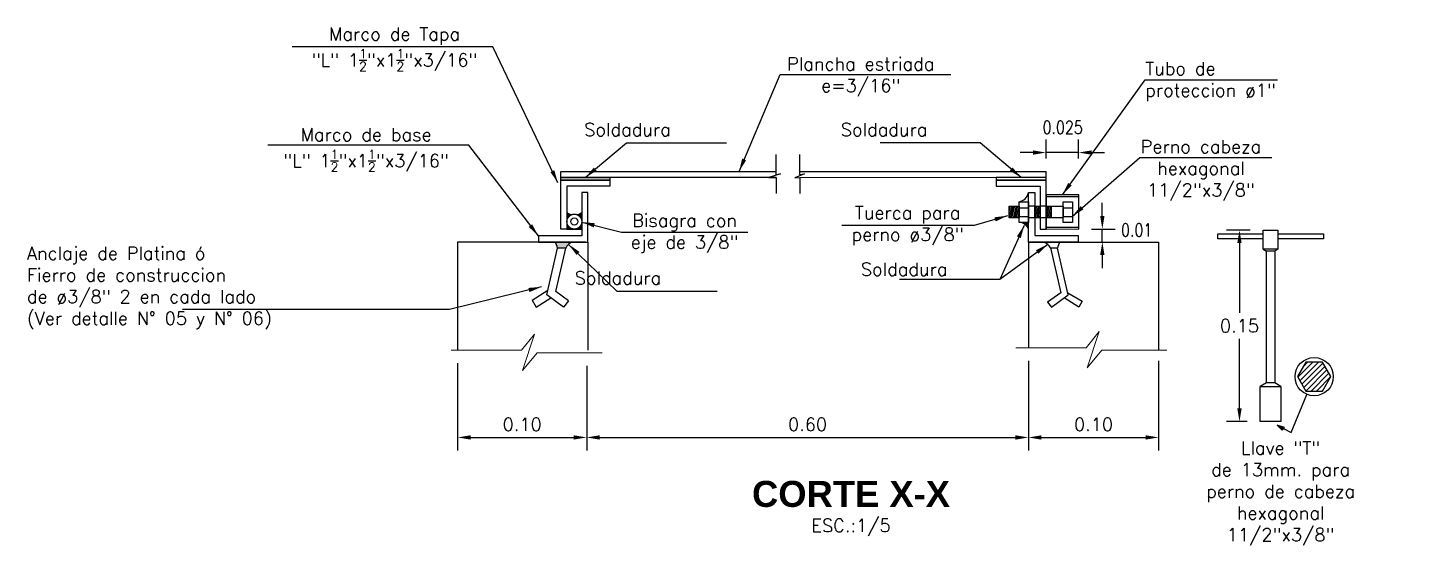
# Model space of a CAD drawing. Header units: metres. Extents: x -90 to 2507, y -28 to 972.
# Drawn here: x 169.702 to 170.759, y 190.018 to 190.416 of the extents above; entities that cross this region are included whole.
import ezdxf
from ezdxf.enums import TextEntityAlignment as Align

# ---------------------------------------------------------------- set-up
doc = ezdxf.new("R2010")
doc.units = ezdxf.units.M
doc.linetypes.add('HIDDEN2', pattern=[0.1875, 0.125, -0.0625])
for name, color, linetype in [('ACHURADOS', 254, 'Continuous'), ('G-acotado', 8, 'Continuous'), ('G-textos-notas', 7, 'Continuous'), ('G-textos-titulos', 4, 'Continuous'), ('S - VALVULA COMPUERTA', 2, 'Continuous')]:
    doc.layers.add(name, color=color, linetype=linetype)
doc.layers.add('DETALLES', color=40, linetype='Continuous', lineweight=9)
doc.styles.add('01COTAS', font='romans.shx')
doc.styles.add('5-NOTAS', font='romans.shx', dxfattribs={"height": 0.01})
doc.styles.add('5-TITULO', font='arialbd.ttf', dxfattribs={"height": 0.02})
doc.dimstyles.new('DIM-5-CORTE', dxfattribs={"dimscale": 0.005, "dimtxt": 2, "dimasz": 2, "dimexe": 2, "dimexo": 2, "dimgap": 1, "dimtad": 1, "dimtih": 1, "dimtoh": 1, "dimdsep": 46, "dimtxsty": '01COTAS', "dimcen": 25, "dimclrd": 9, "dimclre": 9, "dimclrt": 7, "dimadec": 0, "dimazin": 0, "dimtfac": 1, "dimtmove": 2, "dimatfit": 3, "dimfxl": 1, "dimtolj": 1, "dimtzin": 0, "dimarcsym": 0})
pattern_1 = [(0, (0, 0), (0, 6.985), [5.08, -1.905]), (90, (0, 0), (-6.985, 4.277078946022131e-16), [5.08, -1.905])]

# ---------------------------------------------------------------- blocks, each defined once
blk = doc.blocks.new('*D518')
at = {"layer": 'Defpoints', "color": 0, "transparency": 16777216}
for p in [(170.0327998263976, 190.1682703176974), (170.1319523063294, 190.1663309191685), (170.1319523063294, 190.1012647915765)]:
    blk.add_point(p, dxfattribs=at)
at = {"layer": 'G-acotado', "color": 9, "lineweight": -2, "transparency": 16777216}
for p, q in [((170.0327998263976, 190.1582703176974), (170.0327998263976, 190.0912647915765)), ((170.1319523063294, 190.1563309191685), (170.1319523063294, 190.0912647915765)), ((170.0427998263976, 190.1012647915765), (170.1219523063294, 190.1012647915765))]:
    blk.add_line(p, q, dxfattribs=at)
at = {"layer": 'G-acotado', "color": 9, "transparency": 16777216}
for points in [[(170.0427998263976, 190.1029314582432), (170.0427998263976, 190.0995981249099), (170.0327998263976, 190.1012647915765)], [(170.1219523063294, 190.1029314582432), (170.1219523063294, 190.0995981249099), (170.1319523063294, 190.1012647915765)]]:
    blk.add_solid(points, dxfattribs=at)
at = {"layer": 'G-acotado', "color": 7, "transparency": 16777216, "insert": (170.0823760663635, 190.1112647915765), "char_height": 0.01, "attachment_point": 5, "style": '01COTAS'}
blk.add_mtext('\\A1;0.10', dxfattribs=at)
blk = doc.blocks.new('*D519')
at = {"layer": 'Defpoints', "color": 0, "transparency": 16777216}
for p in [(170.1319523063294, 190.1663309191685), (170.4713939379223, 190.1702097162263), (170.4713939379223, 190.1012647915765)]:
    blk.add_point(p, dxfattribs=at)
at = {"layer": 'G-acotado', "color": 9, "lineweight": -2, "transparency": 16777216}
for p, q in [((170.1319523063294, 190.1563309191685), (170.1319523063294, 190.0912647915765)), ((170.4713939379223, 190.1602097162263), (170.4713939379223, 190.0912647915765)), ((170.1419523063294, 190.1012647915765), (170.4613939379223, 190.1012647915765))]:
    blk.add_line(p, q, dxfattribs=at)
at = {"layer": 'G-acotado', "color": 9, "transparency": 16777216}
for points in [[(170.1419523063294, 190.1029314582432), (170.1419523063294, 190.0995981249099), (170.1319523063294, 190.1012647915765)], [(170.4613939379223, 190.1029314582432), (170.4613939379223, 190.0995981249099), (170.4713939379223, 190.1012647915765)]]:
    blk.add_solid(points, dxfattribs=at)
at = {"layer": 'G-acotado', "color": 7, "transparency": 16777216, "insert": (170.3016731221258, 190.1112647915765), "char_height": 0.01, "attachment_point": 5, "style": '01COTAS'}
blk.add_mtext('\\A1;0.60', dxfattribs=at)
blk = doc.blocks.new('*D520')
at = {"layer": 'Defpoints', "color": 0, "transparency": 16777216}
for p in [(170.4713939379223, 190.1702097162263), (170.5713939379223, 190.1702097162263), (170.5713939379223, 190.1012647915765)]:
    blk.add_point(p, dxfattribs=at)
at = {"layer": 'G-acotado', "color": 9, "lineweight": -2, "transparency": 16777216}
for p, q in [((170.4713939379223, 190.1602097162263), (170.4713939379223, 190.0912647915765)), ((170.5713939379223, 190.1602097162263), (170.5713939379223, 190.0912647915765)), ((170.4813939379223, 190.1012647915765), (170.5613939379223, 190.1012647915765))]:
    blk.add_line(p, q, dxfattribs=at)
at = {"layer": 'G-acotado', "color": 9, "transparency": 16777216}
for points in [[(170.4813939379223, 190.1029314582432), (170.4813939379223, 190.0995981249099), (170.4713939379223, 190.1012647915765)], [(170.5613939379223, 190.1029314582432), (170.5613939379223, 190.0995981249099), (170.5713939379223, 190.1012647915765)]]:
    blk.add_solid(points, dxfattribs=at)
at = {"layer": 'G-acotado', "color": 7, "transparency": 16777216, "insert": (170.5213939379223, 190.1112647915765), "char_height": 0.01, "attachment_point": 5, "style": '01COTAS'}
blk.add_mtext('\\A1;0.10', dxfattribs=at)
blk = doc.blocks.new('*D252')
at = {"layer": 'Defpoints', "color": 0, "transparency": 16777216}
for p in [(170.4849462802027, 190.3202688966196), (170.4849462802027, 190.3057430716428), (170.5098747048711, 190.3057238802021)]:
    blk.add_point(p, dxfattribs=at)
at = {"layer": 'G-acotado', "color": 9, "lineweight": -2, "transparency": 16777216}
for p, q in [((170.4849462802027, 190.3157430716428), (170.4849462802027, 190.3302688966196)), ((170.5098747048711, 190.3157238802021), (170.5098747048711, 190.3302688966196)), ((170.4749462802027, 190.3202688966196), (170.4649462802027, 190.3202688966196)), ((170.5098747048711, 190.3202688966196), (170.4849462802027, 190.3202688966196)), ((170.5198747048711, 190.3202688966196), (170.5298747048711, 190.3202688966196))]:
    blk.add_line(p, q, dxfattribs=at)
at = {"layer": 'G-acotado', "color": 9, "transparency": 16777216}
for points in [[(170.4749462802027, 190.3219355632863), (170.4749462802027, 190.3186022299529), (170.4849462802027, 190.3202688966196)], [(170.5198747048711, 190.3219355632863), (170.5198747048711, 190.3186022299529), (170.5098747048711, 190.3202688966196)]]:
    blk.add_solid(points, dxfattribs=at)
at = {"layer": 'G-acotado', "color": 7, "transparency": 16777216, "insert": (170.497655264249, 190.3396211861007), "char_height": 0.01, "attachment_point": 5, "style": '01COTAS'}
blk.add_mtext('\\A1;{\\W0.8;0.025}', dxfattribs=at)
blk = doc.blocks.new('*D253')
at = {"layer": 'Defpoints', "color": 0, "transparency": 16777216}
for p in [(170.5098747048712, 190.2615062174936), (170.5281212654922, 190.2615062174936), (170.5094099198604, 190.2515062174936)]:
    blk.add_point(p, dxfattribs=at)
at = {"layer": 'G-acotado', "color": 9, "lineweight": -2, "transparency": 16777216}
for p, q in [((170.5281212654922, 190.2715062174936), (170.5281212654922, 190.2815062174936)), ((170.5198747048711, 190.2615062174936), (170.5381212654922, 190.2615062174936)), ((170.5281212654922, 190.2515062174936), (170.5281212654922, 190.2615062174936)), ((170.5194099198604, 190.2515062174936), (170.5381212654922, 190.2515062174936)), ((170.5281212654922, 190.2415062174937), (170.5281212654922, 190.2315062174936))]:
    blk.add_line(p, q, dxfattribs=at)
at = {"layer": 'G-acotado', "color": 9, "transparency": 16777216}
for points in [[(170.5264545988256, 190.2715062174936), (170.5297879321589, 190.2715062174936), (170.5281212654922, 190.2615062174936)], [(170.5264545988256, 190.2415062174937), (170.5297879321589, 190.2415062174937), (170.5281212654922, 190.2515062174936)]]:
    blk.add_solid(points, dxfattribs=at)
at = {"layer": 'G-acotado', "color": 7, "transparency": 16777216, "insert": (170.5545328833983, 190.2606814623994), "char_height": 0.01, "attachment_point": 5, "style": '01COTAS'}
blk.add_mtext('\\A1;{\\W0.8;0.01}', dxfattribs=at)
blk = doc.blocks.new('*D540')
at = {"layer": 'Defpoints', "color": 0, "transparency": 16777216}
for p in [(170.6517221959976, 190.2606293519775), (170.6335256583243, 190.1135229728359), (170.6494517243268, 190.1135229728359)]:
    blk.add_point(p, dxfattribs=at)
at = {"layer": 'G-acotado', "color": 9, "lineweight": -2, "transparency": 16777216}
for p, q in [((170.6417221959976, 190.2606293519775), (170.6235256583244, 190.2606293519775)), ((170.6335256583243, 190.2506293519775), (170.6335256583243, 190.1970761624067)), ((170.6335256583243, 190.1235229728359), (170.6335256583243, 190.1770761624067)), ((170.6394517243268, 190.1135229728359), (170.6235256583244, 190.1135229728359))]:
    blk.add_line(p, q, dxfattribs=at)
at = {"layer": 'G-acotado', "color": 9, "transparency": 16777216}
for points in [[(170.6318589916577, 190.2506293519775), (170.635192324991, 190.2506293519775), (170.6335256583243, 190.2606293519775)], [(170.6318589916577, 190.1235229728359), (170.635192324991, 190.1235229728359), (170.6335256583243, 190.1135229728359)]]:
    blk.add_solid(points, dxfattribs=at)
at = {"layer": 'G-acotado', "color": 7, "transparency": 16777216, "insert": (170.6335256583243, 190.1870761624066), "char_height": 0.01, "attachment_point": 5, "style": '01COTAS'}
blk.add_mtext('\\A1;0.15', dxfattribs=at)

msp = doc.modelspace()

# ---------------------------------------------------------------- hatches: boundary and pattern name
h = msp.add_hatch()
h.set_pattern_fill('ANGLE', color=254)
h.set_pattern_definition(pattern_1)
h.paths.add_polyline_path([(170.149698754411, 190.3010430716428), (170.1120756744112, 190.3010430716428), (170.1120756744112, 190.2990135552773), (170.149698754411, 190.2990135552773)])
h = msp.add_hatch()
h.set_pattern_fill('ANGLE', color=254)
h.set_pattern_definition(pattern_1)
h.paths.add_polyline_path([(170.4850422374094, 190.2990135552773), (170.4850422374094, 190.3010430716428), (170.4465871424684, 190.3010430716428), (170.4465871424684, 190.2990135552773)])
h = msp.add_hatch()
h.set_pattern_fill('ANGLE', color=254)
h.set_pattern_definition(pattern_1)
h.paths.add_polyline_path([(170.7343565187896, 190.2824632715842), (170.7271847176961, 190.2824632715835, 0.3013963942903881), (170.7343565187904, 190.2893124129652)])
h = msp.add_hatch()
h.set_pattern_fill('ANGLE', color=254)
h.set_pattern_definition(pattern_1)
h.paths.add_polyline_path([(170.7343565187896, 190.2665919494818), (170.7271847176961, 190.2665919494826, -0.3013963942903881), (170.7343565187904, 190.2597428081008)])
h = msp.add_hatch()
h.set_pattern_fill('ANGLE', color=254)
h.set_pattern_definition(pattern_1)
h.paths.add_polyline_path([(170.7587705768179, 190.2515062174936), (170.7462241792382, 190.2515062174936, -0.1873044745397809), (170.7511751684058, 190.2469874533544), (170.751204589225, 190.2468616147469), (170.7567733732377, 190.2468616147469, -0.2014698962613315)])
h = msp.add_hatch()
h.set_pattern_fill('ANSI31', color=8, scale=0.0009255340304455729)
h.set_pattern_definition([(44.99999999999999, (-145.2198712128728, -161.8019858645152), (-0.002077883160541665, 0.002077883160541665), [])])
h.paths.add_polyline_path([(170.7037851438549, 190.1480045713814), (170.6973489299241, 190.159152420918), (170.6844765020625, 190.159152420918), (170.6780402881316, 190.1480045713814), (170.6844765020624, 190.1368567218448), (170.6973489299241, 190.1368567218448)])
h = msp.add_hatch(color=8)
h.dxf.hatch_style = 1
h.paths.add_polyline_path([(170.668102906305, 190.1090355465979), (170.6623919376746, 190.1108381306522), (170.6664034822256, 190.1069456136491)])
at = {"layer": 'ACHURADOS'}
h = msp.add_hatch(color=254, dxfattribs=at)
edge = h.paths.add_edge_path()
edge.add_arc((170.1242599583867, 190.2777614724812), 0.005179175891903727, 270.5913194734467, 318.1282512843401, ccw=False)
edge.add_arc((170.1224396369122, 190.2672028867015), 0.005696669207769082, -2.8585986910911743e-09, 70.79651134945948, ccw=False)
edge.add_line((170.1281363061199, 190.2672028867013), (170.1281165838032, 190.2743045514066))
edge = h.paths.add_edge_path()
edge.add_arc((170.1224396369123, 190.2672028867013), 0.005696669207679861, -90, 0, ccw=False)
edge.add_line((170.1224396369123, 190.2615062174936), (170.1281305305522, 190.2615062111998))
edge.add_line((170.1281305305522, 190.2615062111998), (170.12813630612, 190.2672028867013))
edge = h.paths.add_edge_path()
edge.add_line((170.1167429677046, 190.2672028867013), (170.1167429677046, 190.2615062174936))
edge.add_line((170.1167429677046, 190.2615062174936), (170.1224396369123, 190.2615062174936))
edge.add_arc((170.1224396369123, 190.2672028867013), 0.005696669207679861, 180, 270, ccw=False)
edge = h.paths.add_edge_path()
edge.add_arc((170.1206386934779, 190.2778487326368), 0.005266663796955458, 222.2945447855225, 269.20767562513765, ccw=False)
edge.add_line((170.1167429677046, 190.2743045728986), (170.1167429677046, 190.2672028867013))
edge.add_arc((170.1224396369123, 190.2672028867016), 0.005696669207708283, 109.20348865009461, 180.0000000031444, ccw=False)
h = msp.add_hatch(dxfattribs=at)
h.set_pattern_fill('ANSI31', color=1, scale=0.0003393918355702268, angle=30, style=0)
h.set_pattern_definition([(74.99999999999999, (-5140.84620284795, -3828.178471952014), (-0.001040851801988368, 0.0002788953997832623), [])])
h.paths.add_polyline_path([(170.4642221368281, 190.2701231747144), (170.4642221368281, 190.2789320463517), (170.4565488216234, 190.2789320463517), (170.4565488216234, 190.2701231747144)])
h = msp.add_hatch(dxfattribs=at)
h.set_pattern_fill('ANSI31', color=1, scale=0.0003393918355702268, angle=30, style=0)
h.set_pattern_definition([(74.99999999999999, (-5140.846070411021, -3828.178471952014), (-0.001040851801988368, 0.0002788953997832623), [])])
h.paths.add_polyline_path([(170.4804746743384, 190.2789320463517), (170.476189895129, 190.2789320463517), (170.476189895129, 190.2701231747144), (170.4804746743384, 190.2701231747144)])
h = msp.add_hatch(dxfattribs=at)
h.set_pattern_fill('ANSI31', color=1, scale=0.0003393918355702268, angle=30, style=0)
h.set_pattern_definition([(74.99999999999999, (-5140.846389215072, -3828.178471952014), (-0.001040851801988368, 0.0002788953997832623), [])])
h.paths.add_polyline_path([(170.4887531287419, 190.2789320463517), (170.4850422374094, 190.2789320463517), (170.4850422374086, 190.2701231747144), (170.4887531287419, 190.2701231747144)])
msp.add_hatch(color=256, dxfattribs=at).paths.add_polyline_path([(170.4713939379223, 190.2597428080977), (170.4713939379223, 190.2665919494826), (170.4642221368281, 190.2665919494826, -0.3013963943761175)])
h = msp.add_hatch(color=254, dxfattribs=at)
edge = h.paths.add_edge_path()
edge.add_line((170.1212942077773, 190.2515062174936), (170.1074077441068, 190.2515062174936))
edge.add_arc((170.1028768873388, 190.2468062198926), 0.006528295374933711, 0.48618042922157656, 46.04973723078672, ccw=False)
edge.add_line((170.1094049476872, 190.2468616147469), (170.1158229409252, 190.2468036041351))
edge.add_arc((170.1241181476398, 190.2426866118651), 0.009260673830215749, 107.75448913711881, 153.6043453203513, ccw=False)

# ---------------------------------------------------------------- linework, layer by layer
at = {"color": 1}
for points in [[(170.2771581306327, 190.3188444367922), (170.2771581306327, 190.3034044370121), (170.2809812842651, 190.3039128507667), (170.2719988178537, 190.3010430716428), (170.2774152886679, 190.3010430716428), (170.2774152886679, 190.2888210601444)], [(170.2954274025516, 190.3188444367922), (170.2954274025516, 190.3034044370121), (170.2992505561841, 190.3039128507667), (170.2917770336156, 190.3008525172012), (170.2956845605868, 190.3010430716428), (170.2956845605868, 190.2888210601444)]]:
    msp.add_lwpolyline(points, dxfattribs=at)
for points in [[(170.149698754411, 190.2990135552773), (170.1120756744111, 190.2990135552773), (170.1120756744111, 190.3010430716428), (170.149698754411, 190.3010430716428)], [(170.4850422374094, 190.3010430716428), (170.4465871424684, 190.3010430716428), (170.4465871424684, 190.2990135552773), (170.4850422374094, 190.2990135552773)], [(170.6517221959975, 190.2606293519774), (170.6630745543515, 190.2606293519774), (170.6630745543515, 190.2459045542721), (170.6517221959975, 190.2459045542721)], [(170.7037851438549, 190.1480045713814), (170.6973489299241, 190.159152420918), (170.6844765020625, 190.159152420918), (170.6780402881316, 190.1480045713814), (170.6844765020624, 190.1368567218448), (170.6973489299241, 190.1368567218448)], [(170.6494517243267, 190.1404859324348), (170.6653450260222, 190.1404859324348), (170.6653450260222, 190.1135229728359), (170.6494517243267, 190.1135229728359)]]:
    msp.add_lwpolyline(points, close=True)
for points in [[(170.6517221959975, 190.2538287962394), (170.6168526290608, 190.2538287962394), (170.6168526290608, 190.2579063747308), (170.6517221959975, 190.2579063747308)], [(170.6630745543515, 190.2579063747308), (170.6979441212882, 190.2579063747308), (170.6979441212882, 190.2538287962394), (170.6630745543515, 190.2538287962394)], [(170.1158229409252, 190.2468036041351), (170.1094049476872, 190.2468616147469)], [(170.1158229409252, 190.2468036041351), (170.109404947687, 190.2468616147469)], [(170.4938107923696, 190.2468616147469), (170.4882125875376, 190.2468616147469)], [(170.6517221959975, 190.2459045542721), (170.6542208646456, 190.244539434122)], [(170.6605758857033, 190.244539434122), (170.6605758857033, 190.1431505137815), (170.6542208646457, 190.1431505137815), (170.6542208646457, 190.2445394341219)], [(170.6605758857033, 190.244539434122), (170.6542208646457, 190.2445394341219)], [(170.6630745543515, 190.2459045542721), (170.6605758857033, 190.244539434122)], [(170.6542208646457, 190.1431505137815), (170.6494517243267, 190.1404859324348)], [(170.6653450260222, 190.1404859324348), (170.6605758857033, 190.1431505137815)], [(170.6623919376747, 190.1108381306522), (170.6732061421868, 190.1050237581564), (170.6853096411251, 190.1344037066952)], [(170.668102906305, 190.1090355465979), (170.6623919376746, 190.1108381306522), (170.6664034822256, 190.1069456136491), (170.668102906305, 190.1090355465979)]]:
    msp.add_lwpolyline(points)
msp.add_circle((170.6909127159933, 190.1480045713814), 0.01470979157536207)
at = {"layer": 'ACHURADOS', "color": 1}
for p, q in [((170.4850422374094, 190.2865126657364), (170.5099706620778, 190.2864934742957)), ((170.4887531287411, 190.2789320463517), (170.4887531287411, 190.2701231747144)), ((170.4850422374094, 190.2628112355121), (170.5099706620778, 190.2627920440714))]:
    msp.add_line(p, q, dxfattribs=at)
at = {"layer": 'ACHURADOS', "color": 7}
for p, q in [((170.4642221368281, 190.2778189427466), (170.4713939379223, 190.2778189427466)), ((170.4979454307752, 190.2778189427466), (170.5051172318695, 190.2778189427466)), ((170.4642221368281, 190.2712362783195), (170.4713939379223, 190.2712362783195)), ((170.4850422374094, 190.2701231747144), (170.480565084254, 190.2701231747144)), ((170.4979454307752, 190.2712362783195), (170.5051172318695, 190.2712362783195)), ((170.1013146348834, 190.2107867010416), (170.109404947687, 190.2468616147461)), ((170.1083048039295, 190.2133949052524), (170.1158229409252, 190.2468036041351)), ((170.0900858071511, 190.2067389227615), (170.1021473013861, 190.214499582479)), ((170.093225511948, 190.2013271154371), (170.1044043964204, 190.2085198824957)), ((170.1141157066545, 190.2013364537433), (170.1013146348834, 190.2107867010416)), ((170.1179302677417, 190.206289014823), (170.1083048039295, 190.2133949052524)), ((170.0900858071511, 190.2067389227615), (170.093225511948, 190.2013271154371)), ((170.1179302677417, 190.206289014823), (170.1141157066545, 190.2013364537433))]:
    msp.add_line(p, q, dxfattribs=at)
at = {"layer": 'ACHURADOS', "linetype": 'HIDDEN2'}
for p, q in [((170.476189895129, 190.2789320463517), (170.4713939379223, 190.2789320463517)), ((170.4850422374094, 190.2789320463517), (170.480565084254, 190.2789320463517)), ((170.476189895129, 190.2701231747144), (170.4713939379223, 190.2701231747144))]:
    msp.add_line(p, q, dxfattribs=at)
at = {"layer": 'ACHURADOS'}
msp.add_line((170.1167429677046, 190.2615062174936), (170.1280998263976, 190.2615062174936), dxfattribs=at)
at = {"layer": 'ACHURADOS', "color": 7}
for points in [[(170.4850422374094, 190.3010430716428), (170.4850422374094, 190.3057430716428)], [(170.4850422374094, 190.2616021747003), (170.4850422374094, 190.2990135552773), (170.4465871424684, 190.2990135552773), (170.4465871424684, 190.2943135552773), (170.4803422374093, 190.2943135552773), (170.4803422374093, 190.2615062174936), (170.4850422374094, 190.2615062174936)], [(170.0949090230403, 190.2515062174936), (170.1327998263976, 190.2515062174936), (170.1327998263976, 190.2896821121078), (170.1280998263976, 190.2896821121078), (170.1281363061199, 190.2562062174936), (170.0948130658336, 190.2562062174936), (170.0948130658336, 190.2515062174936)], [(170.5094099198604, 190.2515062174936), (170.4713939379223, 190.2515062174936), (170.4713939379223, 190.2896821121078), (170.476189895129, 190.2896821121078), (170.476189895129, 190.2563925846159), (170.5095058770671, 190.2563925846159), (170.5095058770671, 190.2515062174936)], [(170.488212587538, 190.2469874533532), (170.4962903770943, 190.2124371650085), (170.4861289257549, 190.2051939334797), (170.4891000334021, 190.2013364537433), (170.5019011051733, 190.2107867010416), (170.4938107923696, 190.2468616147461)], [(170.5015300693001, 190.2124411595804), (170.5127403442782, 190.2060674014807), (170.5099902281085, 190.2013271154371), (170.4988113436362, 190.2085198824957)]]:
    msp.add_lwpolyline(points, dxfattribs=at)
for points in [[(170.1120429677046, 190.2615062174936), (170.1120429677046, 190.2990135552773), (170.149698754411, 190.2990135552773), (170.149698754411, 190.2943135552773), (170.1167429677046, 190.2943135552773), (170.1167429677046, 190.2615062174936)], [(170.4642221368281, 190.2665919494826), (170.4642221368281, 190.2824632715835), (170.4713939379223, 190.2824632715835), (170.4713939379223, 190.2665919494826)], [(170.4850422374094, 190.2877984923142), (170.4850422374094, 190.2615254089343), (170.5099706620778, 190.2615062174936), (170.5099706620778, 190.2877793008735)], [(170.4979454307752, 190.2665919494826), (170.4979454307752, 190.2824632715835), (170.5051172318695, 190.2824632715835), (170.5051172318695, 190.2665919494826)], [(170.4642221368281, 190.2789320463517), (170.4642221368281, 190.2701231747144), (170.4565488216234, 190.2701231747144), (170.4565488216234, 190.2789320463517)], [(170.4979454307752, 190.2789320463517), (170.4979454307752, 190.2701231747144), (170.4850422374094, 190.2701231747144), (170.4850422374094, 190.2789320463517)]]:
    msp.add_lwpolyline(points, close=True, dxfattribs=at)
at = {"layer": 'ACHURADOS'}
msp.add_lwpolyline([(170.4803422374093, 190.2789320463517), (170.4803422374093, 190.2701231747144), (170.476189895129, 190.2701231747144), (170.476189895129, 190.2789320463517)], close=True, dxfattribs=at)
at = {"layer": 'ACHURADOS', "color": 2}
for points in [[(170.1309418948332, 190.2515062174936), (170.0327998263976, 190.2515062174936), (170.0327998263976, 190.1682703176974)], [(170.1327998263976, 190.2515062174936), (170.1327998263976, 190.1682703176974)], [(170.4713939379223, 190.2515062174936), (170.4713939379223, 190.1702097162263)], [(170.471489895129, 190.2515062174936), (170.5713939379223, 190.2515062174936), (170.5713939379223, 190.1682703176974)]]:
    msp.add_lwpolyline(points, dxfattribs=at)
at = {"layer": 'ACHURADOS', "color": 7}
for radius in [0.005696669208037841, 0.002761337292760368]:
    msp.add_circle((170.1224396369123, 190.2672028867013), radius, dxfattribs=at)
at = {"layer": 'ACHURADOS'}
for centre, radius, start, end in [((170.4626429400482, 190.2912962648183), 0.008973050314969444, 280.1364674879478, 347.2269369638127), ((170.120646769515, 190.277879126754), 0.005266663796927685, 222.2945447903484, 269.999999983227), ((170.1240891050602, 190.2781388203295), 0.005560773614986153, 272.3117566424727, 316.4078141188695)]:
    msp.add_arc(centre, radius, start, end, dxfattribs=at)
at = {"layer": 'ACHURADOS', "color": 7}
for centre, radius, start, end in [((170.1028768873392, 190.246806219893), 0.00652829537430722, 0.4861804254841608, 46.04973723243216), ((170.1241181476398, 190.2426866118652), 0.009260673830078735, 107.7544891369983, 153.6043453207938), ((170.4799173808241, 190.2428704610825), 0.009260673830078735, 26.39565467920616, 68.83098501791747), ((170.5003388527174, 190.246806219893), 0.00652829537430722, 133.950262767568, 179.5138195745158)]:
    msp.add_arc(centre, radius, start, end, dxfattribs=at)
at = {"layer": 'DETALLES', "color": 1}
for points in [[(170.0278167233508, 190.1682703176974), (170.0817839725423, 190.1682703176974), (170.0918786208479, 190.1806847406288), (170.0825602490117, 190.1527526595244), (170.0938195665385, 190.1663309191685), (170.1439044153151, 190.1663309191685)], [(170.4616293631465, 190.1702097162263), (170.515596612338, 190.1702097162263), (170.5256912606437, 190.1826241391577), (170.5163728888075, 190.1546920580533), (170.5276322063341, 190.1682703176974), (170.5777170551108, 190.1682703176974)]]:
    msp.add_lwpolyline(points, dxfattribs=at)
at = {"layer": 'S - VALVULA COMPUERTA', "color": 7}
for points in [[(170.1120756744111, 190.3010430716428), (170.1120756744111, 190.3057430716428), (170.2771581306327, 190.3057430716428)], [(170.2954274025516, 190.3057430716428), (170.4850422374094, 190.3057430716428)], [(170.2774152886679, 190.3010430716428), (170.1120756744111, 190.3010430716428), (170.1120756744111, 190.3010430716428), (170.1120756744111, 190.3010430716428)], [(170.4850422374094, 190.3010430716428), (170.2956845605868, 190.3008570301351)]]:
    msp.add_lwpolyline(points, dxfattribs=at)

# ---------------------------------------------------------------- texts
at = {"layer": 'G-textos-notas', "style": '5-NOTAS'}
msp.add_text('ESC.:1/5', height=0.01, dxfattribs=at).set_placement((170.3350374720413, 190.032879869681), align=Align.MIDDLE)
at = {"layer": 'G-textos-notas', "char_height": 0.01, "style": '5-NOTAS'}
for s, insert, attachment_point in [('\\A1;Marco de Tapa \\P"L" 1{\\H0.7x;\\S1/2;\\H1.4286x;"x1\\H0.7x;\\S1/2;\\H1.4286x;"\\H0.99998x;x3/16"\\H1x; \\P} ', (169.984292931421, 190.4164123399906), 2), ('Plancha estriada \\Pe=3/16"', (170.3424940346125, 190.3934546776505), 2), ('Tubo de\\Pproteccion ø1"', (170.5611206816361, 190.3898654994612), 1), ('\\A1;Marco de base\\P"L" 1{\\H0.7x;\\S1/2;}"x1{\\H0.7x;\\S1/2;\\H1.4286x;"}x3/16" ', (169.9624295824036, 190.339061477624), 2), ('\\pxql;Soldadura', (170.1632900411303, 190.3429492142305), 2), ('\\pxql;Soldadura', (170.3604569899915, 190.3429492142305), 2), ('Perno cabeza \\Phexagonal\\P11/2"x3/8"', (170.6039198594476, 190.3298461454461), 2), ('Bisagra con \\Peje de 3/8"', (170.2071517509601, 190.273066407021), 2), ('Tuerca para \\Pperno ø3/8"', (170.3784858898426, 190.2789850860935), 2), ('\\pxql;Anclaje de Platina ó \\PFierro de construccion \\Pde ø3/8" 2 en cada lado\\P(Ver detalle N° 05 y N° 06)', (169.7959356026471, 190.247883934786), 2), ('\\pxql;Soldadura', (170.3758563149578, 190.2355507283766), 2), ('\\pxql;Soldadura', (170.1559954657565, 190.2289266740561), 2), ('Llave "T" \\Pde 13mm. para \\Pperno de cabeza \\Phexagonal\\P11/2"x3/8"', (170.6651101830527, 190.0982114555983), 2)]:
    msp.add_mtext(s, dxfattribs=dict(at, insert=insert, attachment_point=attachment_point))
at = {"layer": 'G-textos-titulos', "style": '5-TITULO'}
msp.add_text('CORTE X-X', height=0.02, dxfattribs=at).set_placement((170.3350374720413, 190.0578798696811), align=Align.MIDDLE)

# ---------------------------------------------------------------- dimensions: what is measured, and where the dimension line sits
at = {"layer": 'G-acotado'}
dim = msp.add_linear_dim(base=(170.4849462802027, 190.3202688966196), p1=(170.5098747048711, 190.3057238802021), p2=(170.4849462802027, 190.3057430716428), text='{\\W0.8;<>}', dimstyle='DIM-5-CORTE', override={"dimdec": 3}, dxfattribs=at)
dim.commit()
dim.dimension.update_dxf_attribs({"geometry": '*D252', "text_midpoint": (170.497655264249, 190.3396211861007), "dimtype": 160})
dim = msp.add_linear_dim(base=(170.5281212654922, 190.2615062174936), p1=(170.5094099198604, 190.2515062174936), p2=(170.5098747048711, 190.2615062174936), angle=90, text='{\\W0.8;<>}', dimstyle='DIM-5-CORTE', override={"dimzin": 0}, dxfattribs=at)
dim.commit()
dim.dimension.update_dxf_attribs({"geometry": '*D253', "text_midpoint": (170.5545328833983, 190.2606814623994), "dimtype": 160})
dim = msp.add_linear_dim(base=(170.6335256583243, 190.1135229728359), p1=(170.6517221959975, 190.2606293519774), p2=(170.6494517243267, 190.1135229728359), angle=90, dimstyle='DIM-5-CORTE', override={"dimzin": 0}, dxfattribs=at)
dim.commit()
dim.dimension.update_dxf_attribs({"geometry": '*D540', "text_midpoint": (170.6335256583243, 190.1870761624066)})
for base, p1, p2, picture, middle in [((170.1319523063294, 190.1012647915765), (170.0327998263976, 190.1682703176974), (170.1319523063294, 190.1663309191685), '*D518', (170.0823760663635, 190.1112647915765)), ((170.5713939379223, 190.1012647915765), (170.4713939379223, 190.1702097162263), (170.5713939379223, 190.1702097162263), '*D520', (170.5213939379223, 190.1112647915765))]:
    dim = msp.add_linear_dim(base=base, p1=p1, p2=p2, dimstyle='DIM-5-CORTE', override={"dimzin": 0}, dxfattribs=at)
    dim.commit()
    dim.dimension.update_dxf_attribs({"geometry": picture, "text_midpoint": middle})
dim = msp.add_linear_dim(base=(170.4713939379223, 190.1012647915765), p1=(170.1319523063294, 190.1663309191685), p2=(170.4713939379223, 190.1702097162263), text='0.60', dimstyle='DIM-5-CORTE', override={"dimzin": 0}, dxfattribs=at)
dim.commit()
dim.dimension.update_dxf_attribs({"geometry": '*D519', "text_midpoint": (170.3016731221258, 190.1112647915765)})

# ---------------------------------------------------------------- leaders
for points in [[(170.1098674110851, 190.2969688098302), (170.0598803005524, 190.4015027196676), (169.9056089754463, 190.4015027196676)], [(170.2490224859038, 190.3057430716428), (170.2806104341919, 190.3803926270985), (170.4116203290021, 190.3803926270985)], [(170.4974104925369, 190.2877888965938), (170.5609760736075, 190.3761798351854), (170.6628290486547, 190.3761798351854)], [(170.0948130658336, 190.2562062174936), (170.041333680269, 190.3258651800822), (169.8870623551629, 190.3258651800822)], [(170.1308872144111, 190.3010430716428), (170.1624751626993, 190.3277352373611), (170.2393155192708, 190.3277352373611)], [(170.4657983365856, 190.3010430716428), (170.4342103882974, 190.3277352373611), (170.3573700317258, 190.3277352373611)], [(170.5050212746628, 190.2712362783195), (170.5570576310787, 190.3165936080626), (170.6584862025073, 190.3165936080626)], [(170.4553049587244, 190.2717557747848), (170.4296735186343, 190.2641742079593), (170.327900353991, 190.2641742079593)], [(170.1281247184587, 190.2668397229961), (170.1587675069025, 190.2589638932), (170.2557981704675, 190.2589638932)], [(170.4680901082591, 190.2642960307764), (170.4492566859014, 190.2228118041959), (170.3724163293299, 190.2228118041959)], [(170.118081799551, 190.2497096156056), (170.1551805873256, 190.2137126971867), (170.2322041432247, 190.2137126971867)], [(170.486160285326, 190.2497105066355), (170.4492566859014, 190.2228118041959), (170.3724163293299, 190.2228118041959)], [(170.0972342686944, 190.216981751397), (170.0266351977947, 190.1997211712554), (169.8214324369058, 190.1997211712554)]]:
    msp.add_leader(points, dimstyle='DIM-5-CORTE', override={"dimzin": 0}, dxfattribs=at)

doc.saveas('drawing.dxf')
